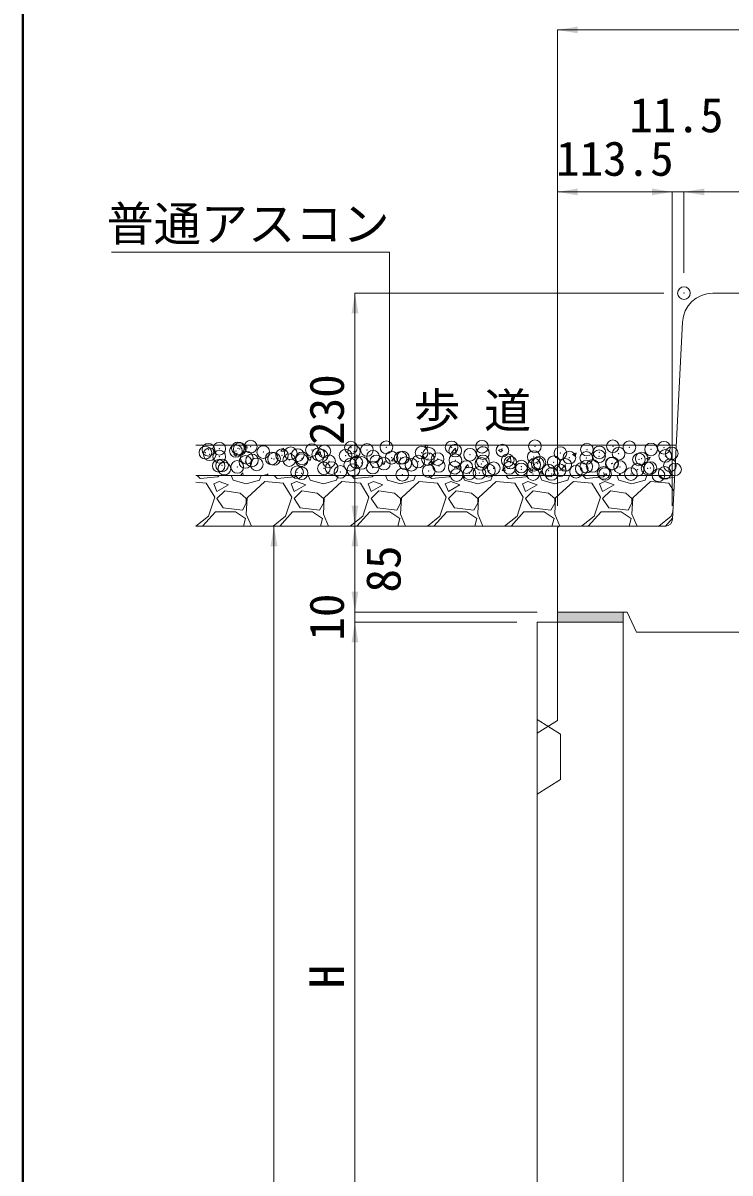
# Model space of a CAD drawing. Units: millimetres at full size. Extents: x 0 to 26200, y 7460 to 13400.
# Drawn here: x 9300 to 9998, y 11072 to 12208 of the extents above; entities that cross this region are included whole.
import ezdxf
from ezdxf.enums import TextEntityAlignment as Align

# ---------------------------------------------------------------- set-up
doc = ezdxf.new("R2010")
doc.units = ezdxf.units.MM
doc.header["$LTSCALE"] = 25
doc.header["$PDMODE"] = 32
doc.header["$PDSIZE"] = 12.5
doc.layers.add('ハッチング_モルタル', color=30, linetype='Continuous')
doc.layers.add('文字', color=7, linetype='Continuous')
for name, color, linetype, lineweight in [('図枠', 7, 'Continuous', 5), ('基礎', 3, 'Continuous', 20), ('寸法線', 7, 'Continuous', 9), ('引出線', 4, 'Continuous', 9), ('本体', 2, 'Continuous', 20), ('舗装・基礎', 7, 'Continuous', 5)]:
    doc.layers.add(name, color=color, linetype=linetype, lineweight=lineweight)
doc.styles.add('ＭＳ ゴシック', font='')
doc.styles.get('ＭＳ ゴシック').set_extended_font_data('MS Gothic')

# ---------------------------------------------------------------- blocks, each defined once
blk = doc.blocks.new('filled_arrow')
at = {"color": 0, "linetype": 'Continuous', "lineweight": -2}
blk.add_solid([(7.5, 1.25), (0, 0), (7.5, -1.25)], dxfattribs=at)

msp = doc.modelspace()

# ---------------------------------------------------------------- hatches: boundary and pattern name
at = {"layer": 'ハッチング_モルタル'}
msp.add_hatch(color=7, dxfattribs=at).paths.add_polyline_path([(9892.96, 11616.22), (9892.96, 11626.22), (9827.96, 11626.22), (9827.96, 11616.22)])

# ---------------------------------------------------------------- linework, layer by layer
at = {"layer": '図枠', "lineweight": 40}
msp.add_line((9300, 7659.96), (9300, 13199.96), dxfattribs=at)
at = {"layer": '基礎'}
for p, q in [((9945.46, 11791.22), (9470.8, 11791.22)), ((9943.96, 11761.22), (9470.8, 11761.22)), ((9934.8, 11711.22), (9470.8, 11711.22))]:
    msp.add_line(p, q, dxfattribs=at)
at = {"layer": '寸法線'}
for p, q in [((9827.96, 12201.22), (10257.96, 12201.22)), ((9827.96, 11731.22), (9827.96, 12201.22)), ((9827.96, 12041.22), (9941.46, 12041.22)), ((9827.96, 11731.22), (9827.96, 12041.22)), ((9901.46, 12041.22), (9992.96, 12041.22)), ((9941.46, 11731.22), (9941.46, 12041.22)), ((9941.46, 11731.22), (9941.46, 12041.22)), ((9952.96, 11961.22), (9952.96, 12041.22)), ((9952.96, 12041.22), (10132.96, 12041.22)), ((9952.96, 11961.22), (9952.96, 12041.22)), ((9627.96, 11941.22), (9627.96, 11711.22)), ((9932.96, 11941.22), (9627.96, 11941.22)), ((9547.96, 11711.22), (9547.96, 10166.22)), ((9821.96, 11711.22), (9547.96, 11711.22)), ((9807.96, 11711.22), (9627.96, 11711.22)), ((9627.96, 11711.22), (9627.96, 11626.22)), ((9807.96, 11711.22), (9627.96, 11711.22)), ((9627.96, 11666.22), (9627.96, 11576.22)), ((9807.96, 11626.22), (9627.96, 11626.22)), ((9807.96, 11626.22), (9627.96, 11626.22)), ((9627.96, 10916.22), (9627.96, 11616.22)), ((9787.96, 11616.22), (9627.96, 11616.22)), ((9787.96, 11616.22), (9627.96, 11616.22))]:
    msp.add_line(p, q, dxfattribs=at)
at = {"layer": '引出線'}
msp.add_lwpolyline([(9662.22, 11791.3), (9662.22, 11981.64), (9387.38, 11981.64)], dxfattribs=at)
at = {"layer": '本体'}
for p, q in [((9981.49, 11941.22), (10104.42, 11941.22)), ((9951.53, 11912.72), (9941.79, 11717.87)), ((9827.96, 11708.22), (9827.96, 11626.22)), ((9830.96, 11711.22), (9934.8, 11711.22)), ((9827.96, 11626.22), (9892.96, 11626.22)), ((9827.96, 11626.22), (9896.77, 11626.22)), ((9892.96, 10986.75), (9892.96, 11626.22)), ((9896.77, 11626.22), (9905.96, 11606.22)), ((9807.96, 11616.22), (9892.96, 11616.22)), ((9807.96, 10166.22), (9807.96, 11616.22)), ((9905.96, 11606.22), (10179.96, 11606.22))]:
    msp.add_line(p, q, dxfattribs=at)
at = {"layer": '本体', "lineweight": 9}
for p, q in [((9827.96, 11519.22), (9827.96, 11626.22)), ((9807.96, 11520.22), (9830.96, 11505.72)), ((9807.96, 11506.72), (9827.96, 11519.22)), ((9830.96, 11460.72), (9830.96, 11505.72)), ((9830.96, 11460.72), (9807.96, 11446.22))]:
    msp.add_line(p, q, dxfattribs=at)
at = {"layer": '本体'}
for centre, radius, start, end in [((9981.49, 11911.22), 30, 90, 177.13759), ((9934.8, 11718.22), 7, 270, 357.13759), ((9830.96, 11708.22), 3, 90, 180)]:
    msp.add_arc(centre, radius, start, end, dxfattribs=at)
msp.add_point((9952.96, 11941.22), dxfattribs=at)
at = {"layer": '舗装・基礎'}
for p, q in [((9484.58, 11791.22), (9484.96, 11791.19)), ((9484.91, 11791.18), (9484.9, 11791.22)), ((9518.36, 11788.27), (9520.81, 11791.19)), ((9521.34, 11787.99), (9520.76, 11791.18)), ((9696.88, 11790.11), (9699.77, 11791.22)), ((9699.39, 11788.36), (9700.35, 11791.22)), ((9914.29, 11791.22), (9915.15, 11791.15)), ((9915.1, 11791.14), (9915.09, 11791.22)), ((9508.16, 11781.82), (9510.69, 11780.11)), ((9508.18, 11781.87), (9511.74, 11783.23)), ((9510.69, 11780.11), (9511.72, 11783.18)), ((9518.36, 11788.27), (9521.4, 11788)), ((9554.8, 11785.08), (9557.25, 11788)), ((9554.8, 11785.08), (9557.83, 11784.81)), ((9557.78, 11784.8), (9557.19, 11787.99)), ((9591.23, 11781.89), (9593.68, 11784.81)), ((9591.23, 11781.89), (9594.27, 11781.63)), ((9594.22, 11781.62), (9593.63, 11784.8)), ((9627.67, 11778.71), (9630.12, 11781.62)), ((9630.65, 11778.43), (9630.07, 11781.61)), ((9696.86, 11790.06), (9699.38, 11788.36)), ((9723.36, 11783.87), (9727.88, 11783.17)), ((9723.37, 11783.86), (9727.33, 11787.98)), ((9727.88, 11783.16), (9727.32, 11787.98)), ((9769.86, 11785.99), (9772.39, 11784.29)), ((9769.89, 11786.05), (9773.44, 11787.41)), ((9772.39, 11784.29), (9773.42, 11787.36)), ((9777.59, 11775.45), (9781.54, 11779.57)), ((9782.1, 11774.75), (9781.53, 11779.57)), ((9842.87, 11781.93), (9845.4, 11780.22)), ((9842.89, 11781.98), (9846.45, 11783.34)), ((9845.4, 11780.22), (9846.43, 11783.29)), ((9581.17, 11777.75), (9583.69, 11776.04)), ((9581.19, 11777.8), (9584.75, 11779.16)), ((9583.7, 11776.04), (9584.73, 11779.11)), ((9627.67, 11778.7), (9630.71, 11778.44)), ((9654.17, 11773.68), (9656.7, 11771.97)), ((9654.2, 11773.73), (9657.75, 11775.09)), ((9656.7, 11771.97), (9657.73, 11775.04)), ((9664.11, 11775.52), (9666.56, 11778.44)), ((9664.11, 11775.52), (9667.14, 11775.25)), ((9667.09, 11775.24), (9666.5, 11778.42)), ((9700.54, 11772.33), (9702.99, 11775.25)), ((9700.54, 11772.33), (9703.58, 11772.06)), ((9703.53, 11772.05), (9702.94, 11775.24)), ((9727.18, 11769.61), (9729.71, 11767.91)), ((9727.2, 11769.66), (9730.76, 11771.03)), ((9729.71, 11767.9), (9730.74, 11770.97)), ((9736.98, 11769.14), (9739.43, 11772.06)), ((9736.98, 11769.14), (9740.02, 11768.87)), ((9739.97, 11768.86), (9739.38, 11772.05)), ((9773.42, 11765.95), (9775.87, 11768.87)), ((9776.4, 11765.68), (9775.81, 11768.86)), ((9777.58, 11775.46), (9782.1, 11774.76)), ((9831.8, 11767.04), (9835.76, 11771.17)), ((9836.31, 11766.34), (9835.75, 11771.16)), ((9915.87, 11777.86), (9918.4, 11776.15)), ((9915.9, 11777.91), (9919.46, 11779.27)), ((9918.4, 11776.15), (9919.43, 11779.22)), ((9474.89, 11758.13), (9472.05, 11761.22)), ((9492.41, 11759.65), (9474.89, 11758.13)), ((9493.83, 11761.22), (9492.41, 11759.65)), ((9505.67, 11761.22), (9507.65, 11756.6)), ((9514.8, 11761.22), (9517.2, 11763.72)), ((9517.48, 11761.22), (9517.19, 11763.72)), ((9533.56, 11756.6), (9535.21, 11761.22)), ((9538.48, 11761.36), (9538.69, 11761.22)), ((9538.51, 11761.41), (9542.06, 11762.78)), ((9541.54, 11761.22), (9542.04, 11762.73)), ((9551.09, 11758.13), (9548.25, 11761.22)), ((9568.61, 11759.65), (9551.09, 11758.13)), ((9570.03, 11761.22), (9568.61, 11759.65)), ((9581.87, 11761.22), (9583.85, 11756.6)), ((9609.76, 11756.6), (9611.41, 11761.22)), ((9627.29, 11758.13), (9624.45, 11761.22)), ((9644.81, 11759.65), (9627.29, 11758.13)), ((9646.23, 11761.22), (9644.81, 11759.65)), ((9658.07, 11761.22), (9660.05, 11756.6)), ((9685.96, 11756.6), (9687.61, 11761.22)), ((9703.49, 11758.13), (9700.65, 11761.22)), ((9721.01, 11759.65), (9703.49, 11758.13)), ((9722.43, 11761.22), (9721.01, 11759.65)), ((9734.27, 11761.22), (9736.25, 11756.6)), ((9762.16, 11756.6), (9763.81, 11761.22)), ((9773.42, 11765.95), (9776.45, 11765.69)), ((9779.69, 11758.13), (9776.85, 11761.22)), ((9797.21, 11759.65), (9779.69, 11758.13)), ((9798.63, 11761.22), (9797.21, 11759.65)), ((9800.19, 11765.54), (9802.71, 11763.84)), ((9800.21, 11765.59), (9803.77, 11766.96)), ((9802.71, 11763.84), (9803.74, 11766.91)), ((9809.85, 11762.76), (9812.89, 11762.5)), ((9809.86, 11762.77), (9812.3, 11765.69)), ((9810.47, 11761.22), (9812.45, 11756.6)), ((9812.84, 11762.49), (9812.25, 11765.67)), ((9831.8, 11767.05), (9836.31, 11766.35)), ((9838.36, 11756.6), (9840.01, 11761.22)), ((9847.67, 11761.22), (9848.74, 11762.5)), ((9848.92, 11761.22), (9848.69, 11762.49)), ((9855.89, 11758.13), (9853.05, 11761.22)), ((9873.41, 11759.65), (9855.89, 11758.13)), ((9873.19, 11761.47), (9873.56, 11761.22)), ((9873.21, 11761.52), (9876.77, 11762.89)), ((9874.83, 11761.22), (9873.41, 11759.65)), ((9876.21, 11761.22), (9876.75, 11762.84)), ((9886.67, 11761.22), (9888.65, 11756.6)), ((9888.5, 11761.22), (9889.97, 11762.76)), ((9890.14, 11761.22), (9889.97, 11762.76)), ((9914.56, 11756.6), (9916.21, 11761.22)), ((9932.09, 11758.13), (9929.25, 11761.22)), ((9943.85, 11759.15), (9932.09, 11758.13)), ((9480.98, 11753.55), (9470.8, 11754.4)), ((9489.36, 11739.84), (9480.98, 11753.55)), ((9493.94, 11755.08), (9488.6, 11752.79)), ((9488.6, 11752.79), (9491.65, 11745.17)), ((9491.65, 11745.17), (9503.08, 11752.03)), ((9499.27, 11745.93), (9491.65, 11738.31)), ((9503.08, 11752.03), (9493.94, 11755.08)), ((9514.51, 11743.65), (9499.27, 11745.93)), ((9507.65, 11756.6), (9520.61, 11752.79)), ((9520.61, 11752.79), (9533.56, 11756.6)), ((9538.89, 11755.08), (9521.37, 11739.08)), ((9557.18, 11753.55), (9538.89, 11755.08)), ((9565.56, 11739.84), (9557.18, 11753.55)), ((9570.14, 11755.08), (9564.8, 11752.79)), ((9564.8, 11752.79), (9567.85, 11745.17)), ((9567.85, 11745.17), (9579.28, 11752.03)), ((9575.47, 11745.93), (9567.85, 11738.31)), ((9579.28, 11752.03), (9570.14, 11755.08)), ((9590.71, 11743.65), (9575.47, 11745.93)), ((9583.85, 11756.6), (9596.81, 11752.79)), ((9596.81, 11752.79), (9609.76, 11756.6)), ((9615.09, 11755.08), (9597.57, 11739.08)), ((9633.38, 11753.55), (9615.09, 11755.08)), ((9641.76, 11739.84), (9633.38, 11753.55)), ((9646.34, 11755.08), (9641, 11752.79)), ((9641, 11752.79), (9644.05, 11745.17)), ((9644.05, 11745.17), (9655.48, 11752.03)), ((9651.67, 11745.93), (9644.05, 11738.31)), ((9655.48, 11752.03), (9646.34, 11755.08)), ((9666.91, 11743.65), (9651.67, 11745.93)), ((9660.05, 11756.6), (9673.01, 11752.79)), ((9673.01, 11752.79), (9685.96, 11756.6)), ((9691.29, 11755.08), (9673.77, 11739.08)), ((9709.58, 11753.55), (9691.29, 11755.08)), ((9717.96, 11739.84), (9709.58, 11753.55)), ((9722.54, 11755.08), (9717.2, 11752.79)), ((9717.2, 11752.79), (9720.25, 11745.17)), ((9720.25, 11745.17), (9731.68, 11752.03)), ((9727.87, 11745.93), (9720.25, 11738.31)), ((9731.68, 11752.03), (9722.54, 11755.08)), ((9743.11, 11743.65), (9727.87, 11745.93)), ((9736.25, 11756.6), (9749.21, 11752.79)), ((9749.21, 11752.79), (9762.16, 11756.6)), ((9767.49, 11755.08), (9749.97, 11739.08)), ((9785.78, 11753.55), (9767.49, 11755.08)), ((9794.16, 11739.84), (9785.78, 11753.55)), ((9798.74, 11755.08), (9793.4, 11752.79)), ((9793.4, 11752.79), (9796.45, 11745.17)), ((9796.45, 11745.17), (9807.88, 11752.03)), ((9804.07, 11745.93), (9796.45, 11738.31)), ((9807.88, 11752.03), (9798.74, 11755.08)), ((9819.31, 11743.65), (9804.07, 11745.93)), ((9812.45, 11756.6), (9825.41, 11752.79)), ((9825.41, 11752.79), (9838.36, 11756.6)), ((9843.69, 11755.08), (9826.17, 11739.08)), ((9861.98, 11753.55), (9843.69, 11755.08)), ((9870.36, 11739.84), (9861.98, 11753.55)), ((9874.94, 11755.08), (9869.6, 11752.79)), ((9869.6, 11752.79), (9872.65, 11745.17)), ((9872.65, 11745.17), (9884.08, 11752.03)), ((9880.27, 11745.93), (9872.65, 11738.31)), ((9884.08, 11752.03), (9874.94, 11755.08)), ((9895.51, 11743.65), (9880.27, 11745.93)), ((9888.65, 11756.6), (9901.61, 11752.79)), ((9901.61, 11752.79), (9914.56, 11756.6)), ((9919.89, 11755.08), (9902.37, 11739.08)), ((9938.18, 11753.55), (9919.89, 11755.08)), ((9943.17, 11745.4), (9938.18, 11753.55)), ((9483.27, 11720.79), (9489.36, 11739.84)), ((9491.65, 11738.31), (9497.75, 11729.17)), ((9520.61, 11738.31), (9514.51, 11743.65)), ((9521.37, 11739.08), (9520.61, 11723.07)), ((9520.61, 11733.74), (9520.61, 11738.31)), ((9559.47, 11720.79), (9565.56, 11739.84)), ((9567.85, 11738.31), (9573.95, 11729.17)), ((9596.81, 11738.31), (9590.71, 11743.65)), ((9597.57, 11739.08), (9596.81, 11723.07)), ((9596.81, 11733.74), (9596.81, 11738.31)), ((9635.67, 11720.79), (9641.76, 11739.84)), ((9644.05, 11738.31), (9650.15, 11729.17)), ((9673.01, 11738.31), (9666.91, 11743.65)), ((9673.77, 11739.08), (9673.01, 11723.07)), ((9673.01, 11733.74), (9673.01, 11738.31)), ((9711.87, 11720.79), (9717.96, 11739.84)), ((9720.25, 11738.31), (9726.35, 11729.17)), ((9749.21, 11738.31), (9743.11, 11743.65)), ((9749.97, 11739.08), (9749.21, 11723.07)), ((9749.21, 11733.74), (9749.21, 11738.31)), ((9788.07, 11720.79), (9794.16, 11739.84)), ((9796.45, 11738.31), (9802.55, 11729.17)), ((9825.41, 11738.31), (9819.31, 11743.65)), ((9826.17, 11739.08), (9825.41, 11723.07)), ((9825.41, 11733.74), (9825.41, 11738.31)), ((9864.27, 11720.79), (9870.36, 11739.84)), ((9872.65, 11738.31), (9878.75, 11729.17)), ((9901.61, 11738.31), (9895.51, 11743.65)), ((9902.37, 11739.08), (9901.61, 11723.07)), ((9901.61, 11733.74), (9901.61, 11738.31)), ((9477.4, 11711.22), (9490.13, 11725.36)), ((9490.13, 11725.36), (9509.94, 11725.36)), ((9497.75, 11729.17), (9516.8, 11726.88)), ((9509.94, 11725.36), (9519.84, 11718.5)), ((9516.8, 11726.88), (9520.61, 11733.74)), ((9520.61, 11723.07), (9525.6, 11711.22)), ((9553.6, 11711.22), (9566.33, 11725.36)), ((9566.33, 11725.36), (9586.14, 11725.36)), ((9573.95, 11729.17), (9593, 11726.88)), ((9586.14, 11725.36), (9596.04, 11718.5)), ((9593, 11726.88), (9596.81, 11733.74)), ((9596.81, 11723.07), (9601.8, 11711.22)), ((9629.8, 11711.22), (9642.53, 11725.36)), ((9642.53, 11725.36), (9662.34, 11725.36)), ((9650.15, 11729.17), (9669.2, 11726.88)), ((9662.34, 11725.36), (9672.24, 11718.5)), ((9669.2, 11726.88), (9673.01, 11733.74)), ((9673.01, 11723.07), (9678, 11711.22)), ((9706, 11711.22), (9718.73, 11725.36)), ((9718.73, 11725.36), (9738.54, 11725.36)), ((9726.35, 11729.17), (9745.4, 11726.88)), ((9738.54, 11725.36), (9748.44, 11718.5)), ((9745.4, 11726.88), (9749.21, 11733.74)), ((9749.21, 11723.07), (9754.2, 11711.22)), ((9782.2, 11711.22), (9794.93, 11725.36)), ((9794.93, 11725.36), (9814.74, 11725.36)), ((9802.55, 11729.17), (9821.6, 11726.88)), ((9814.74, 11725.36), (9824.64, 11718.5)), ((9821.6, 11726.88), (9825.41, 11733.74)), ((9825.41, 11723.07), (9830.4, 11711.22)), ((9858.4, 11711.22), (9871.13, 11725.36)), ((9871.13, 11725.36), (9890.94, 11725.36)), ((9878.75, 11729.17), (9897.8, 11726.88)), ((9890.94, 11725.36), (9900.84, 11718.5)), ((9897.8, 11726.88), (9901.61, 11733.74)), ((9901.61, 11723.07), (9906.6, 11711.22)), ((9940.47, 11720.79), (9942.21, 11726.22)), ((9470.89, 11711.22), (9483.27, 11720.79)), ((9519.84, 11718.5), (9517.76, 11711.22)), ((9547.09, 11711.22), (9559.47, 11720.79)), ((9596.04, 11718.5), (9593.96, 11711.22)), ((9623.29, 11711.22), (9635.67, 11720.79)), ((9672.24, 11718.5), (9670.16, 11711.22)), ((9699.49, 11711.22), (9711.87, 11720.79)), ((9748.44, 11718.5), (9746.36, 11711.22)), ((9775.69, 11711.22), (9788.07, 11720.79)), ((9824.64, 11718.5), (9822.56, 11711.22)), ((9851.89, 11711.22), (9864.27, 11720.79)), ((9900.84, 11718.5), (9898.76, 11711.22)), ((9928.09, 11711.22), (9940.47, 11720.79)), ((9934.6, 11711.22), (9941.86, 11719.29))]:
    msp.add_line(p, q, dxfattribs=at)
for p in [(9483.15, 11786.53), (9493.93, 11787.56), (9510.27, 11785.38), (9512.29, 11787.93), (9514.07, 11787.23), (9525, 11789.61), (9585.5, 11786.25), (9597.82, 11785.1), (9623.91, 11788.67), (9627, 11784.76), (9639.72, 11786.43), (9658.96, 11788.97), (9723.4, 11788.81), (9727.07, 11785.65), (9753.46, 11789.46), (9773.67, 11785.79), (9805.76, 11790.02), (9857.05, 11786.76), (9882.71, 11790.02), (9899.06, 11789.02), (9920.47, 11786.84), (9933.19, 11788.52), (9480.2, 11783.71), (9484.45, 11782.15), (9493.86, 11779.7), (9519.7, 11774.46), (9520.98, 11778.56), (9526.24, 11776.08), (9537.39, 11784.23), (9545.78, 11778.03), (9548.1, 11777.41), (9555.87, 11781.17), (9562.96, 11776.33), (9564.51, 11783.09), (9571.44, 11781.29), (9575.22, 11776.27), (9575.68, 11778), (9591.63, 11781.94), (9594.92, 11780.54), (9602.34, 11775.12), (9618.74, 11780.8), (9629.45, 11773.97), (9634.52, 11773.56), (9645.86, 11779.65), (9648.95, 11775.01), (9664.15, 11778.64), (9672.98, 11778.51), (9675.33, 11778.82), (9690.4, 11774.83), (9693.77, 11783.73), (9700.1, 11777.36), (9701.41, 11782.4), (9709.63, 11777.36), (9727.22, 11776.21), (9741.72, 11781.59), (9754.33, 11775.07), (9754.43, 11783.26), (9778.92, 11776.13), (9781.45, 11773.92), (9804.58, 11779.38), (9810.18, 11773.76), (9824.35, 11774.19), (9830.97, 11783.19), (9839.81, 11778.84), (9856.43, 11778.41), (9869.15, 11780.09), (9869.43, 11783.93), (9888.39, 11782.62), (9908.48, 11776.91), (9911.23, 11777.86), (9934.56, 11780.49), (9940.86, 11782.95), (9493.31, 11770.65), (9496.62, 11770.99), (9498.92, 11767.9), (9511.64, 11769.57), (9530.88, 11772.11), (9570.82, 11764.38), (9575.27, 11763.39), (9597.21, 11768.18), (9604.9, 11768.47), (9613.64, 11764.72), (9623.29, 11771.76), (9626.36, 11766.4), (9645.6, 11768.93), (9656.57, 11772.83), (9674.71, 11761.91), (9677.68, 11773.15), (9683.69, 11771.68), (9700.8, 11765.49), (9710.81, 11770.54), (9726.46, 11768.74), (9737.93, 11769.39), (9741.07, 11763.22), (9750.93, 11763.59), (9752.84, 11772.55), (9760.31, 11765.76), (9765.05, 11768.24), (9780.55, 11768.67), (9792.16, 11767.1), (9792.39, 11769.98), (9803.97, 11762.47), (9805.11, 11771.65), (9808.57, 11772.78), (9819.28, 11765.95), (9822.35, 11762.61), (9830.35, 11766.28), (9835.69, 11771.63), (9846.4, 11764.81), (9851.98, 11767.69), (9856.43, 11769.85), (9862.81, 11770.49), (9873.52, 11763.66), (9875.03, 11762.58), (9881.6, 11772.78), (9882.09, 11773.11), (9889.92, 11769.34), (9900.64, 11762.52), (9907.11, 11766.81), (9917.04, 11768.19), (9919.83, 11768.48), (9933.94, 11763.58), (9939.07, 11771.01), (9944.16, 11767.05), (9728.35, 11761.55), (9927.75, 11761.37)]:
    msp.add_point(p, dxfattribs=at)

# ---------------------------------------------------------------- block references
at = {"layer": '寸法線', "xscale": 2.67, "yscale": 2.67}
for p in [(9827.96, 12201.22), (9827.96, 12041.22), (9952.96, 12041.22), (9952.96, 12041.22)]:
    msp.add_blockref('filled_arrow', p, dxfattribs=at)
for p, rotation in [((9941.46, 12041.22), 180), ((9941.46, 12041.22), 180), ((9627.96, 11941.22), 270), ((9627.96, 11711.22), 90), ((9547.96, 11711.22), 270), ((9627.96, 11711.22), 270), ((9627.96, 11626.22), 90), ((9627.96, 11626.22), 90), ((9627.96, 11616.22), 270), ((9627.96, 11616.22), 270)]:
    msp.add_blockref('filled_arrow', p, dxfattribs=dict(at, rotation=rotation))
at = {"layer": '引出線', "xscale": 0.133, "yscale": 0.133, "rotation": 90}
msp.add_blockref('filled_arrow', (9662.22, 11791.3), dxfattribs=at)

# ---------------------------------------------------------------- texts
at = {"layer": '寸法線', "style": 'ＭＳ ゴシック'}
for s, p in [('11.5', (9945.52, 12117.17)), ('113.5', (9884.71, 12074.22))]:
    msp.add_text(s, height=34.18, dxfattribs=at).set_placement(p, align=Align.MIDDLE_CENTER)
for s, p in [('230', (9599.96, 11826.22)), ('85', (9655.96, 11668.72)), ('10', (9599.96, 11621.22)), ('H', (9599.96, 11266.22))]:
    msp.add_text(s, height=34.18, rotation=90, dxfattribs=at).set_placement(p, align=Align.MIDDLE_CENTER)
at = {"layer": '引出線', "style": 'ＭＳ ゴシック'}
msp.add_text('普通アスコン', height=34.18, dxfattribs=at).set_placement((9662.22, 12026.85), align=Align.TOP_RIGHT)
at = {"layer": '文字', "style": 'ＭＳ ゴシック'}
msp.add_text('歩 道', height=34.18, dxfattribs=at).set_placement((9743.81, 11825.35), align=Align.MIDDLE_CENTER)

doc.saveas('drawing.dxf')
